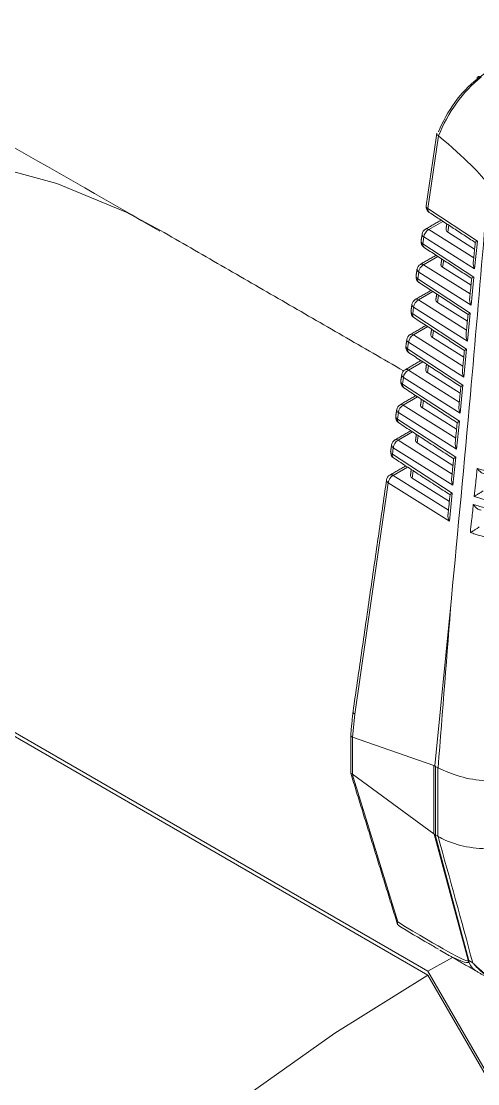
# Model space of a CAD drawing. Extents: x 12.1 to 108.7, y 1 to 80.4.
# Drawn here: x 20.761 to 21.442, y 64.324 to 65.908 of the extents above; entities that cross this region are included whole.
import ezdxf

# ---------------------------------------------------------------- set-up
doc = ezdxf.new("R2010")
doc.units = 0
doc.header["$MEASUREMENT"] = 0
doc.linetypes.add('SLD-Solid', pattern=[0])
doc.layers.add('OBJECT', color=7, linetype='CONTINUOUS')

msp = doc.modelspace()

# ---------------------------------------------------------------- linework, layer by layer
at = {"layer": 'OBJECT', "linetype": 'SLD-Solid', "lineweight": 15}
for p, q in [((21.3678, 65.6285), (21.3835, 65.7371)), ((21.3678, 65.6285), (21.4416, 65.5802)), ((21.3902, 65.6095), (21.369, 65.5973)), ((21.369, 65.5973), (21.4361, 65.555)), ((21.3989, 65.6039), (21.3974, 65.5934)), ((21.3974, 65.5934), (21.4375, 65.5681)), ((21.3617, 65.5863), (21.3602, 65.5762)), ((21.3602, 65.5762), (21.4362, 65.5265)), ((21.4374, 65.5385), (21.3617, 65.5863)), ((21.4416, 65.5802), (21.4374, 65.5385)), ((21.3827, 65.5572), (21.3614, 65.5449)), ((21.3614, 65.5449), (21.4308, 65.5013)), ((21.3913, 65.5516), (21.3898, 65.541)), ((21.3541, 65.5339), (21.3526, 65.5239)), ((21.4321, 65.4848), (21.3541, 65.5339)), ((21.3898, 65.541), (21.4321, 65.5144)), ((21.3526, 65.5239), (21.4309, 65.4727)), ((21.4362, 65.5265), (21.4321, 65.4848)), ((21.3751, 65.5049), (21.3538, 65.4926)), ((21.3837, 65.4993), (21.3822, 65.4887)), ((21.3465, 65.4816), (21.3451, 65.4716)), ((21.4267, 65.4311), (21.3465, 65.4816)), ((21.3538, 65.4926), (21.4254, 65.4475)), ((21.3822, 65.4887), (21.4267, 65.4607)), ((21.3678, 64.4917), (19.6765, 65.468)), ((21.3451, 65.4716), (21.4255, 65.419)), ((21.4309, 65.4727), (21.4267, 65.4311)), ((21.3678, 64.4857), (19.6765, 65.462)), ((21.3676, 65.4526), (21.3463, 65.4402)), ((21.3463, 65.4402), (21.42, 65.3938)), ((21.3762, 65.447), (21.3746, 65.4363)), ((21.3746, 65.4363), (21.4213, 65.4069)), ((21.3389, 65.4292), (21.3375, 65.4193)), ((21.3375, 65.4193), (21.4201, 65.3653)), ((21.4213, 65.3773), (21.3389, 65.4292)), ((21.4255, 65.419), (21.4213, 65.3773)), ((21.3601, 65.4002), (21.3387, 65.3879)), ((21.3387, 65.3879), (21.4146, 65.3401)), ((21.3686, 65.3947), (21.367, 65.384)), ((21.3314, 65.3769), (21.3299, 65.367)), ((21.4159, 65.3236), (21.3314, 65.3769)), ((21.367, 65.384), (21.4159, 65.3532)), ((21.3299, 65.367), (21.4147, 65.3115)), ((21.4201, 65.3653), (21.4159, 65.3236)), ((21.3525, 65.3479), (21.3311, 65.3355)), ((21.361, 65.3424), (21.3595, 65.3316)), ((21.3238, 65.3245), (21.3224, 65.3147)), ((21.4105, 65.2699), (21.3238, 65.3245)), ((21.3311, 65.3355), (21.4092, 65.2863)), ((21.3595, 65.3316), (21.4105, 65.2995)), ((21.3224, 65.3147), (21.4093, 65.2578)), ((21.4147, 65.3115), (21.4105, 65.2699)), ((21.345, 65.2956), (21.3235, 65.2832)), ((21.3534, 65.2901), (21.3519, 65.2793)), ((21.3235, 65.2832), (21.4038, 65.2326)), ((21.3519, 65.2793), (21.4052, 65.2457)), ((21.3162, 65.2721), (21.3148, 65.2624)), ((21.3148, 65.2624), (21.4039, 65.2041)), ((21.4051, 65.2161), (21.3162, 65.2721)), ((21.3374, 65.2433), (21.3159, 65.2308)), ((21.4093, 65.2578), (21.4051, 65.2161)), ((21.3159, 65.2308), (21.3985, 65.1789)), ((21.3459, 65.2378), (21.3443, 65.2269)), ((21.3443, 65.2269), (21.3998, 65.192)), ((21.2587, 64.875), (21.3086, 65.2198)), ((21.3998, 65.1624), (21.3086, 65.2198)), ((21.4039, 65.2041), (21.3998, 65.1624)), ((21.4029, 65.0478), (21.3779, 64.7977)), ((21.2553, 64.8408), (21.2587, 64.875)), ((21.2553, 64.8408), (21.2555, 64.8407)), ((21.2555, 64.8407), (21.3768, 64.7981)), ((21.2555, 64.7854), (21.2555, 64.8407)), ((21.3228, 64.5652), (21.2546, 64.7859)), ((21.3768, 64.6964), (21.2555, 64.7854)), ((21.3768, 64.7981), (21.3768, 64.6964)), ((21.379, 64.797), (21.3826, 64.7949)), ((21.379, 64.695), (21.379, 64.797)), ((21.3826, 64.7949), (21.3829, 64.7947)), ((21.3826, 64.7949), (21.3826, 64.6928)), ((21.3773, 64.696), (21.3768, 64.6964)), ((21.4276, 64.5082), (21.3773, 64.696)), ((21.379, 64.695), (21.3784, 64.6953)), ((21.3784, 64.6953), (21.4287, 64.5075)), ((21.3826, 64.6928), (21.379, 64.695)), ((21.383, 64.6926), (21.3826, 64.6928)), ((21.4043, 64.5123), (21.3678, 64.4917)), ((21.4347, 64.504), (21.4287, 64.5075)), ((21.5696, 64.1422), (21.3678, 64.4917)), ((21.5688, 64.1374), (21.3678, 64.4857))]:
    msp.add_line(p, q, dxfattribs=at)
at = {"layer": 'OBJECT', "linetype": 'SLD-Solid', "lineweight": 15, "flags": 128}
for points in [[(21.447, 65.8243), (21.4457, 65.825), (21.4445, 65.8254), (21.4434, 65.8254), (21.4425, 65.8252), (21.4418, 65.8247), (21.4414, 65.8239), (21.4411, 65.8228), (21.4412, 65.8216)], [(20.9689, 65.596), (20.918, 65.6232), (20.8145, 65.666), (20.7046, 65.696), (20.589, 65.713), (20.4683, 65.7168), (20.3432, 65.7075), (20.2143, 65.6851), (20.0825, 65.6497), (19.9484, 65.6015), (19.8128, 65.5409), (19.6765, 65.468)], [(21.4288, 64.5057), (21.4313, 64.5001), (21.4348, 64.4956), (21.4392, 64.4922), (21.4391, 64.4922)], [(21.3678, 64.4857), (21.229, 64.3995), (21.091, 64.3016), (20.9547, 64.1926), (20.8207, 64.0731), (20.6899, 63.9438), (20.563, 63.8054), (20.4407, 63.6588), (20.3238, 63.5048), (20.2129, 63.3443), (20.1087, 63.1781)]]:
    msp.add_lwpolyline(points, dxfattribs=at)
at = {"layer": 'OBJECT', "linetype": 'SLD-Solid', "lineweight": 15}
for centre, radius, start, end in [((21.3752, 65.6313), 0.01, 171.7621, 236.8281), ((21.37, 65.6327), 0.00473, 178.937, 242.1007), ((21.3732, 65.6272), 0.00551, 166.9711, 231.0768), ((21.3691, 65.5891), 0.01, 119.9973, 171.7621), ((21.3764, 65.5844), 0.0149, 119.9831, 172.9426), ((21.3661, 65.5933), 0.00492, 54.41, 114.9509), ((21.3676, 65.579), 0.01, 171.7621, 236.8281), ((21.3623, 65.5803), 0.00458, 177.7637, 243.2741), ((21.3637, 65.5903), 0.00458, 177.7637, 243.2741), ((21.3654, 65.5749), 0.00536, 165.9426, 232.1053), ((21.3615, 65.5367), 0.01, 119.9973, 171.7621), ((21.3688, 65.5321), 0.0149, 119.9831, 172.9426), ((21.3586, 65.5409), 0.00492, 54.41, 114.9509), ((21.36, 65.5267), 0.01, 171.7621, 236.8281), ((21.3547, 65.528), 0.00458, 177.7637, 243.2741), ((21.3562, 65.538), 0.00458, 177.7637, 243.2741), ((21.3578, 65.5226), 0.00536, 165.9426, 232.1053), ((21.3539, 65.4844), 0.01, 119.9973, 171.7621), ((21.3486, 65.4856), 0.00458, 177.7637, 243.2741), ((21.3613, 65.4797), 0.0149, 119.9831, 172.9426), ((21.351, 65.4886), 0.00492, 54.41, 114.9509), ((21.3525, 65.4744), 0.01, 171.7621, 236.8281), ((21.3471, 65.4757), 0.00458, 177.7637, 243.2741), ((21.3503, 65.4703), 0.00536, 165.9426, 232.1053), ((21.3463, 65.432), 0.01, 119.9973, 171.7621), ((21.341, 65.4333), 0.00458, 177.7637, 243.2741), ((21.3537, 65.4274), 0.0149, 119.9831, 172.9426), ((21.3434, 65.4362), 0.00492, 54.41, 114.9509), ((21.3449, 65.4221), 0.01, 171.7621, 236.8281), ((21.3396, 65.4234), 0.00458, 177.7637, 243.2741), ((21.3427, 65.418), 0.00536, 165.9426, 232.1053), ((21.3387, 65.3797), 0.01, 119.9973, 171.7621), ((21.3461, 65.375), 0.0149, 119.9831, 172.9426), ((21.3358, 65.3839), 0.00492, 54.41, 114.9509), ((21.3373, 65.3698), 0.01, 171.7621, 236.8281), ((21.332, 65.3711), 0.00458, 177.7637, 243.2741), ((21.3334, 65.3809), 0.00458, 177.7637, 243.2741), ((21.3351, 65.3657), 0.00536, 165.9426, 232.1053), ((21.3312, 65.3273), 0.01, 119.9973, 171.7621), ((21.3258, 65.3286), 0.00458, 177.7637, 243.2741), ((21.3385, 65.3227), 0.0149, 119.9831, 172.9426), ((21.3282, 65.3315), 0.00492, 54.41, 114.9509), ((21.3297, 65.3175), 0.01, 171.7621, 236.8281), ((21.3244, 65.3188), 0.00458, 177.7637, 243.2741), ((21.3276, 65.3134), 0.00536, 165.9426, 232.1053), ((21.3236, 65.275), 0.01, 119.9973, 171.7621), ((21.3183, 65.2762), 0.00458, 177.7637, 243.2741), ((21.3309, 65.2703), 0.0149, 119.9831, 172.9426), ((21.3207, 65.2792), 0.00492, 54.41, 114.9509), ((21.3222, 65.2652), 0.01, 171.7621, 236.8281), ((21.3168, 65.2665), 0.00458, 177.7637, 243.2741), ((21.32, 65.2611), 0.00536, 165.9426, 232.1053), ((21.316, 65.2226), 0.01, 119.9973, 171.7621), ((21.3234, 65.218), 0.0149, 119.9831, 172.9426), ((21.3131, 65.2268), 0.00492, 54.41, 114.9509), ((21.3107, 65.2239), 0.00458, 177.7637, 243.2741), ((21.453, 64.5269), 0.0321, 217.2118, 221.1809), ((21.4399, 64.527), 0.0225, 236.7595, 240.0177), ((19.617, 64.4208), 1.9713, 336.8346, 359.2463)]:
    msp.add_arc(centre, radius, start, end, dxfattribs=at)
for centre, major_axis, ratio, start_param, end_param in [((21.6452, 64.2354), (1.2039, 1.8907), 0.546175, 0.974099, 0.99081), ((21.4512, 65.7437), (0.0591, 0.0928), 0.546175, 0.99081, 1.912344), ((21.4583, 65.7392), (0.0641, 0.1015), 0.548826, 0.989027, 1.925648), ((19.9285, 66.6223), (1.5341, -0.9737), 0.051031, 0.114776, 0.355889), ((21.4049, 65.5972), (0.0101, 0.0001), 0.568011, 3.052688, 3.862555), ((21.449, 65.583), (0.0105, 0.005), 0.072045, 2.310772, 3.097861), ((21.3973, 65.5449), (0.0101, 0.0001), 0.568011, 3.052688, 3.862555), ((21.4448, 65.5414), (-0.0062, 0.0127), 0.559439, 0.734808, 1.521897), ((21.4436, 65.5293), (0.0105, 0.005), 0.072045, 2.310772, 3.097861), ((21.3897, 65.4925), (0.0101, 0.0001), 0.568011, 3.052688, 3.862555), ((21.4394, 65.4876), (-0.0062, 0.0127), 0.559439, 0.734808, 1.521897), ((21.4382, 65.4756), (0.0105, 0.005), 0.072045, 2.310772, 3.097861), ((21.3821, 65.4402), (0.0101, 0.0001), 0.568011, 3.052688, 3.862555), ((21.4341, 65.4339), (-0.0062, 0.0127), 0.559439, 0.734808, 1.521897), ((21.4329, 65.4218), (0.0105, 0.005), 0.072045, 2.310772, 3.097861), ((21.3746, 65.3878), (0.0101, 0.0001), 0.568011, 3.052688, 3.862555), ((21.4287, 65.3802), (-0.0062, 0.0127), 0.559439, 0.734808, 1.521897), ((21.4275, 65.3681), (0.0105, 0.005), 0.072045, 2.310772, 3.097861), ((21.367, 65.3355), (0.0101, 0.0001), 0.568011, 3.052688, 3.862555), ((21.4233, 65.3264), (-0.0062, 0.0127), 0.559439, 0.734808, 1.521897), ((21.4221, 65.3144), (0.0105, 0.005), 0.072045, 2.310772, 3.097861), ((21.3594, 65.2831), (0.0101, 0.0001), 0.568011, 3.052688, 3.862555), ((21.4179, 65.2727), (-0.0062, 0.0127), 0.559439, 0.734808, 1.521897), ((21.4167, 65.2606), (0.0105, 0.005), 0.072045, 2.310772, 3.097861), ((21.3518, 65.2308), (0.0101, 0.0001), 0.568011, 3.052688, 3.862555), ((21.4125, 65.219), (-0.0062, 0.0127), 0.559439, 0.734808, 1.521897), ((21.4113, 65.2069), (0.0105, 0.005), 0.072045, 2.310772, 3.097861), ((21.4071, 65.1652), (-0.0062, 0.0127), 0.559439, 0.734808, 1.521897), ((19.5706, 62.157), (1.5893, 16.547), 0.094708, 4.881569, 4.897081), ((21.2661, 64.8778), (0.00993, -0.00122), 0.518445, 3.130203, 3.940071), ((21.2627, 64.8441), (0.01, -0.0005), 0.541019, 3.114567, 3.901656), ((21.2627, 64.7589), (-0.0087, 0.027), 0.181828, 6.036358, 6.17696), ((21.4638, 65.6446), (0.085, 0.847), 0.099986, 3.117364, 3.130453), ((21.4638, 65.644), (0.0807, 0.8484), 0.104683, 3.080691, 3.093782), ((19.9872, 65.2845), (-1.7697, 5.6286), 0.198355, 4.51127, 4.544961), ((21.0454, 64.7588), (0.3822, -0.2512), 0.030867, 5.544506, 6.265171), ((21.067, 64.7763), (0.3616, -0.2711), 0.058139, 5.832572, 6.304437), ((21.0454, 64.7588), (0.3822, -0.2512), 0.030867, 6.265171, 6.317835), ((21.067, 64.7763), (0.3616, -0.2711), 0.058139, 0.021251, 0.073915)]:
    msp.add_ellipse(centre, major_axis=major_axis, ratio=ratio, start_param=start_param, end_param=end_param, dxfattribs=at)
for points, knots in [([(20.9682, 65.5948), (20.8937, 65.6379), (20.7026, 65.7484), (20.3883, 65.914), (20.0269, 66.0923), (19.6637, 66.2584), (19.419, 66.359), (19.2979, 66.4089)], [0, 0, 0, 0, 0.138604, 0.35558, 0.57215, 0.78824, 1, 1, 1, 1]), ([(21.3835, 65.7371), (21.3829, 65.7376), (21.3816, 65.7387), (21.3808, 65.74), (21.381, 65.7406), (21.3811, 65.7408)], [0, 0, 0, 0, 0.4113384, 0.8225752, 1, 1, 1, 1]), ([(21.4582, 65.664), (21.4577, 65.659), (21.4556, 65.6341), (21.4467, 65.5297), (21.4295, 65.3289), (21.4125, 65.1488), (21.4029, 65.0478)], [0, 0, 0, 0, 0.024148, 0.120739, 0.507103, 1, 1, 1, 1]), ([(21.4413, 65.2413), (21.4436, 65.2406), (21.4517, 65.2379), (21.4729, 65.233), (21.5066, 65.2304), (21.5421, 65.2341), (21.5612, 65.2402), (21.5686, 65.2426)], [0, 0, 0, 0, 0.059276, 0.209421, 0.509831, 0.810598, 1, 1, 1, 1]), ([(21.4368, 65.1995), (21.4375, 65.2053), (21.439, 65.2192), (21.4405, 65.2331), (21.4413, 65.2413)], [0, 0, 0, 0, 0.412528, 1, 1, 1, 1]), ([(21.4413, 65.2413), (21.4414, 65.2413), (21.4422, 65.24), (21.4443, 65.2375), (21.4474, 65.2349), (21.4504, 65.2333), (21.4519, 65.2332), (21.4527, 65.2332)], [0, 0, 0, 0, 0.00806, 0.282725, 0.593802, 0.796123, 1, 1, 1, 1]), ([(21.45, 65.2078), (21.4492, 65.2072), (21.4473, 65.2059), (21.4436, 65.2035), (21.44, 65.2013), (21.4377, 65.2), (21.4369, 65.1996), (21.4368, 65.1995)], [0, 0, 0, 0, 0.197188, 0.440796, 0.768919, 0.992188, 1, 1, 1, 1]), ([(21.565, 65.199), (21.5592, 65.1971), (21.5416, 65.1915), (21.508, 65.1874), (21.4721, 65.1898), (21.4488, 65.1953), (21.4391, 65.1987), (21.4368, 65.1995)], [0, 0, 0, 0, 0.1489543, 0.4492607, 0.7491001, 0.9405021, 1, 1, 1, 1]), ([(21.4311, 65.1457), (21.4317, 65.1514), (21.4332, 65.1654), (21.4347, 65.1793), (21.4355, 65.1874)], [0, 0, 0, 0, 0.412557, 1, 1, 1, 1]), ([(21.4355, 65.1874), (21.4379, 65.1867), (21.4459, 65.184), (21.467, 65.1789), (21.5006, 65.176), (21.5367, 65.1795), (21.5562, 65.1856), (21.5641, 65.188)], [0, 0, 0, 0, 0.059553, 0.208066, 0.505163, 0.802607, 1, 1, 1, 1]), ([(21.4355, 65.1874), (21.4356, 65.1874), (21.4365, 65.1861), (21.4386, 65.1835), (21.4418, 65.1808), (21.4447, 65.1793), (21.4463, 65.1793), (21.447, 65.1792)], [0, 0, 0, 0, 0.007977, 0.2991, 0.602917, 0.800702, 1, 1, 1, 1]), ([(21.4444, 65.154), (21.4436, 65.1534), (21.4417, 65.1521), (21.4381, 65.1497), (21.4344, 65.1475), (21.432, 65.1462), (21.4311, 65.1457), (21.4311, 65.1457)], [0, 0, 0, 0, 0.1927916, 0.4296456, 0.749305, 0.9922555, 1, 1, 1, 1]), ([(21.5604, 65.1445), (21.5546, 65.1426), (21.537, 65.137), (21.5034, 65.133), (21.467, 65.1355), (21.4434, 65.1412), (21.4334, 65.1449), (21.4311, 65.1457)], [0, 0, 0, 0, 0.147376, 0.444496, 0.741154, 0.940222, 1, 1, 1, 1]), ([(21.2528, 64.7871), (21.2528, 64.7871), (21.2526, 64.7869), (21.2533, 64.7863), (21.2542, 64.786), (21.2546, 64.7859)], [0, 0, 0, 0, 0.116965, 0.672336, 1, 1, 1, 1]), ([(21.3829, 64.7947), (21.3934, 64.79), (21.4144, 64.7806), (21.4543, 64.7744), (21.4947, 64.7747), (21.5183, 64.7814), (21.5298, 64.7847)], [0, 0, 0, 0, 0.253584, 0.507165, 0.760847, 1, 1, 1, 1]), ([(21.383, 64.6926), (21.3868, 64.6906), (21.4005, 64.6831), (21.4295, 64.6752), (21.469, 64.6731), (21.5039, 64.679), (21.5225, 64.6819), (21.5298, 64.683)], [0, 0, 0, 0, 0.097508, 0.351331, 0.599304, 0.843154, 1, 1, 1, 1]), ([(21.3224, 64.5615), (21.3223, 64.5626), (21.3222, 64.5636), (21.3228, 64.5651), (21.3228, 64.5652)], [0, 0, 0, 0, 0.980027, 1, 1, 1, 1]), ([(21.324, 64.5599), (21.339, 64.5507), (21.3589, 64.5384), (21.3786, 64.5274), (21.3834, 64.5247)], [0, 0, 0, 0, 0.755923, 1, 1, 1, 1]), ([(21.5348, 64.4588), (21.5255, 64.4592), (21.5019, 64.4602), (21.4679, 64.4759), (21.4456, 64.4933), (21.4357, 64.5031), (21.4348, 64.5039), (21.4347, 64.504)], [0, 0, 0, 0, 0.2447442, 0.626729, 0.9679276, 0.9961436, 1, 1, 1, 1]), ([(21.4347, 64.504), (21.4348, 64.5039), (21.4357, 64.503), (21.4386, 64.4998), (21.4486, 64.4896), (21.4695, 64.4732), (21.5005, 64.4583), (21.5239, 64.4579), (21.534, 64.4577)], [0, 0, 0, 0, 0.00366, 0.034965, 0.112488, 0.381452, 0.732443, 1, 1, 1, 1])]:
    msp.add_open_spline(points, degree=3, knots=knots, dxfattribs=at)
for points in [[(21.3809, 65.7408), (21.3653, 65.6327)], [(21.3835, 65.7371), (21.3837, 65.7369)], [(21.3697, 65.6229), (21.4384, 65.578)], [(21.3875, 65.6113), (21.3641, 65.5978)], [(21.3316, 65.3866), (20.9689, 65.596)], [(21.396, 65.6057), (21.3948, 65.5976)], [(21.3592, 65.5905), (21.3577, 65.5804)], [(21.4384, 65.578), (21.4355, 65.5485)], [(21.38, 65.559), (21.3565, 65.5454)], [(21.3621, 65.5706), (21.4331, 65.5243)], [(21.3884, 65.5534), (21.3873, 65.5453)], [(21.3516, 65.5382), (21.3501, 65.5281)], [(21.3546, 65.5183), (21.4277, 65.4705)], [(21.4331, 65.5243), (21.4301, 65.4947)], [(21.3724, 65.5066), (21.3489, 65.493)], [(21.3809, 65.5011), (21.3797, 65.4929)], [(21.344, 65.4858), (21.3426, 65.4758)], [(21.347, 65.466), (21.4223, 65.4168)], [(21.4277, 65.4706), (21.4247, 65.441)], [(21.3649, 65.4543), (21.3413, 65.4407)], [(21.3733, 65.4488), (21.3721, 65.4406)], [(21.3364, 65.4335), (21.335, 65.4235)], [(21.4223, 65.4168), (21.4193, 65.3873)], [(21.3574, 65.402), (21.3337, 65.3883)], [(21.3394, 65.4137), (21.4169, 65.3631)], [(21.3657, 65.3965), (21.3645, 65.3882)], [(21.3288, 65.3811), (21.3274, 65.3712)], [(21.3318, 65.3614), (21.4115, 65.3093)], [(21.4169, 65.3631), (21.414, 65.3335)], [(21.3498, 65.3497), (21.3262, 65.336)], [(21.3581, 65.3442), (21.3569, 65.3359)], [(21.3213, 65.3288), (21.3198, 65.3189)], [(21.3243, 65.3091), (21.4061, 65.2556)], [(21.4115, 65.3094), (21.4086, 65.2798)], [(21.3423, 65.2973), (21.3186, 65.2836)], [(21.3506, 65.2919), (21.3494, 65.2835)], [(21.3137, 65.2764), (21.3123, 65.2666)], [(21.3348, 65.245), (21.311, 65.2313)], [(21.3167, 65.2568), (21.4008, 65.2019)], [(21.4062, 65.2556), (21.4032, 65.2261)], [(21.343, 65.2396), (21.3418, 65.2312)], [(21.3061, 65.2241), (21.2562, 64.8791)], [(21.4008, 65.2019), (21.3978, 65.1723)], [(21.2561, 64.879), (21.2527, 64.8448)], [(21.2527, 64.8445), (21.2527, 64.7871)], [(21.2527, 64.787), (21.3226, 64.561)], [(21.3773, 64.696), (21.3784, 64.6953)], [(21.3251, 64.5593), (21.3224, 64.5615)], [(21.3857, 64.523), (21.4391, 64.4922)], [(21.4391, 64.4922), (21.4722, 64.4731)]]:
    msp.add_open_spline(points, degree=1, dxfattribs=at)

doc.saveas('drawing.dxf')
